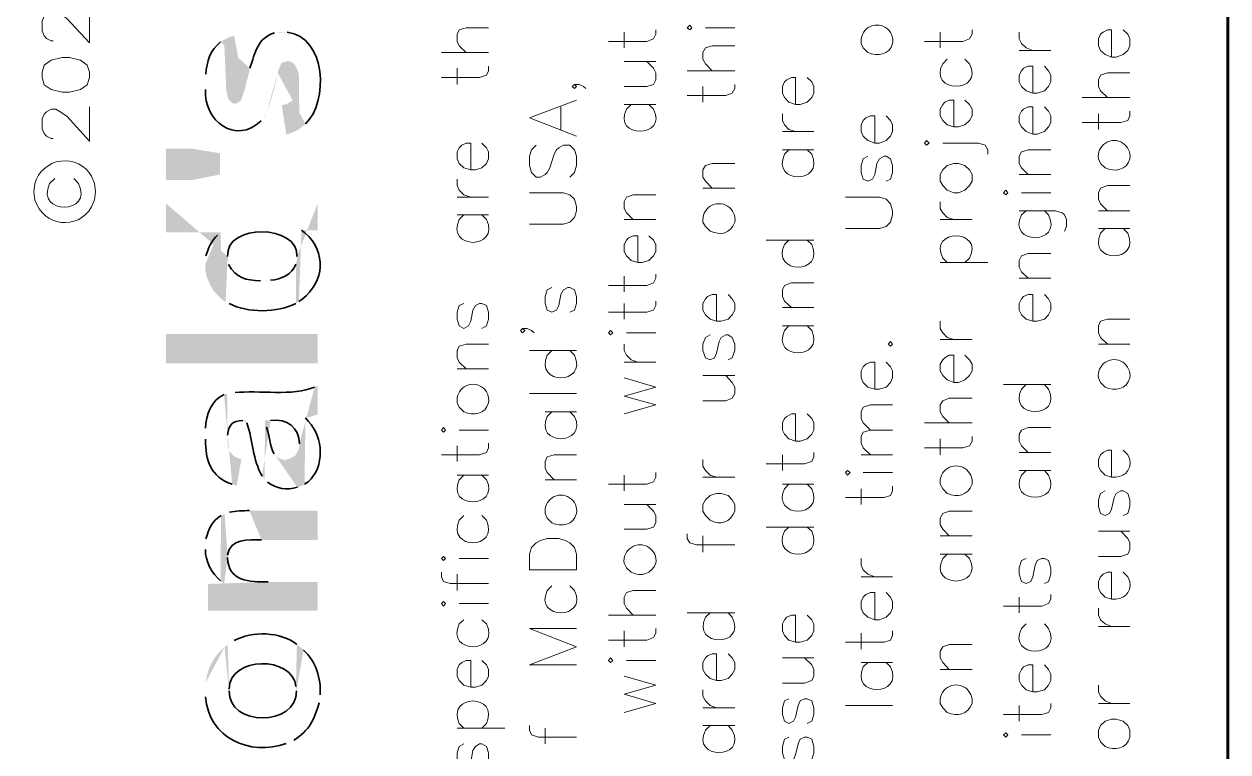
# Model space of a CAD drawing. Header units: inches. Extents: x 5 to 516, y -193 to 129.
# Drawn here: x 136.84 to 144.77, y 37.19 to 41.99 of the extents above; entities that cross this region are included whole.
import ezdxf

# ---------------------------------------------------------------- set-up
doc = ezdxf.new("R2010")
doc.units = ezdxf.units.IN
doc.header["$MEASUREMENT"] = 0
doc.layers.add('PDF_Geometry', color=7, linetype='Continuous')
doc.layers.add('PDF_Solid Fills', color=7, linetype='Continuous')

msp = doc.modelspace()

# ---------------------------------------------------------------- hatches: boundary and pattern name
at = {"layer": 'PDF_Solid Fills', "transparency": 33554559}
h = msp.add_hatch(color=256, dxfattribs=at)
h.paths.add_polyline_path([(138.0303074, 41.5910016), (138.0303074, 41.5576682)], flags=0)
h.paths.add_polyline_path([(138.396974, 41.3510016), (138.4136407, 41.3743349), (138.4169741, 41.3743349), (138.4236407, 41.3876682), (138.4336407, 41.4043349)], flags=0)
h.paths.add_polyline_path([(138.4336407, 41.4043349, 0.042607808), (138.5069741, 41.6676683)], flags=0)
h.paths.add_polyline_path([(138.5069741, 41.6676683), (138.5136407, 41.6876683), (138.5236407, 41.7143349), (138.5336407, 41.7310016), (138.5436407, 41.7376683), (138.5703074, 41.7443349), (138.5769741, 41.7443349), (138.6003074, 41.7376683), (138.6203074, 41.7210016), (138.6236407, 41.7143349), (138.6336407, 41.6943349), (138.6436407, 41.6676683), (138.6469741, 41.6410016), (138.6469741, 41.6076682), (138.6503074, 41.2976682), (138.6903074, 41.3310016)], flags=0)
h.paths.add_polyline_path([(138.5703074, 41.9343349), (138.5436407, 41.9376683), (138.5136407, 41.9343349), (138.4869741, 41.9310016)], flags=0)
h.paths.add_polyline_path([(138.3236407, 41.6976683), (138.316974, 41.6643349), (138.296974, 41.5910016), (138.2903074, 41.5576682), (138.2803074, 41.5310016), (138.2736407, 41.5110016), (138.266974, 41.4943349), (138.2636407, 41.4843349), (138.2503074, 41.4743349), (138.226974, 41.4643349), (138.206974, 41.4676682), (138.186974, 41.4876682), (138.176974, 41.5076682), (138.1736407, 41.5310016), (138.166974, 41.5610016), (138.166974, 41.5943349), (138.1536407, 41.8843349), (138.1303074, 41.8710016)], flags=0)
h.paths.add_polyline_path([(138.0336407, 41.6576683), (138.0303074, 41.6276682)], flags=0)
for points in [[(138.1536408, 41.8843366), (138.1669741, 41.5943365), (138.1669741, 41.6143365), (138.1703074, 41.6410032), (138.1803074, 41.6676699), (138.1903074, 41.6876699), (138.2069741, 41.7076699), (138.2269741, 41.7210032), (138.2536408, 41.7310032), (138.2203074, 41.9110032), (138.2036408, 41.9076699), (138.1769741, 41.8976699)], [(138.5336406, 41.4543371), (138.5636406, 41.2610037), (138.5769739, 41.2643371), (138.6036406, 41.2743371), (138.6269739, 41.2843371), (138.6503073, 41.2976704), (138.6469739, 41.6076704), (138.6469739, 41.5743371), (138.6403073, 41.5476704), (138.6203073, 41.5010037), (138.6069739, 41.4876704), (138.5869739, 41.4743371), (138.5636406, 41.4610037)], [(138.1269743, 40.9976686), (137.9403077, 40.9610019), (137.7703076, 40.9610019), (137.7703076, 41.1676686), (137.9403077, 41.1676686), (138.1269743, 41.1376686)], [(138.7703078, 39.7543349), (138.7703078, 39.9476683), (137.7703077, 39.9476683), (137.7703077, 39.7543349)]]:
    msp.add_hatch(color=256, dxfattribs=at).paths.add_polyline_path(points)
h = msp.add_hatch(color=256, dxfattribs=at)
h.paths.add_polyline_path([(137.7703077, 40.8076695), (137.7703077, 40.6176695), (138.1303078, 40.6176695), (138.1436411, 40.1710028), (138.1636411, 40.1576695), (138.1769744, 40.4576695)], flags=0)
h.paths.add_polyline_path([(138.6336411, 40.4576695), (138.6469745, 40.1610028), (138.6636411, 40.6310029), (138.7703078, 40.6310029), (138.7703078, 40.8076695)], flags=0)
h = msp.add_hatch(color=256, dxfattribs=at)
h.paths.add_polyline_path([(138.0303074, 40.4076688), (138.0303074, 40.3743355), (138.0336407, 40.3476688), (138.0403074, 40.3210022), (138.0503074, 40.2976688), (138.0603074, 40.2710022), (138.0736407, 40.2510021), (138.086974, 40.2276688), (138.106974, 40.2076688), (138.1236407, 40.1876688), (138.126974, 40.1876688), (138.1436407, 40.1710021), (138.1303074, 40.6176688), (138.1103074, 40.5976688)], flags=0)
h.paths.add_polyline_path([(138.0336407, 40.4610022), (138.0303074, 40.4343355)], flags=0)
h = msp.add_hatch(color=256, dxfattribs=at)
h.paths.add_polyline_path([(138.1636412, 40.1576688), (138.1869745, 40.1476688)], flags=0)
h.paths.add_polyline_path([(138.6269746, 40.1476688), (138.6469746, 40.1610021), (138.6336412, 40.4576688), (138.6336412, 40.4343355), (138.6269746, 40.4076688)], flags=0)
h.paths.add_polyline_path([(138.4603079, 40.3010022), (138.4269746, 40.2976688), (138.3936412, 40.2976688)], flags=0)
h.paths.add_polyline_path([(138.1836412, 40.4043355), (138.1769745, 40.4310022), (138.1769745, 40.4576688)], flags=0)
h = msp.add_hatch(color=256, dxfattribs=at)
h.paths.add_polyline_path([(138.1736408, 39.5543362), (138.1769741, 39.2476696), (138.1769741, 39.2810029)], flags=0)
h.paths.add_polyline_path([(138.2769741, 39.3776696), (138.2969741, 39.3776696), (138.3036408, 39.3610029)], flags=0)
h.paths.add_polyline_path([(138.4036408, 39.0110029), (138.4203075, 38.9910029), (138.4236408, 39.3776696), (138.4603075, 39.3776696)], flags=0)
h.paths.add_polyline_path([(138.6503075, 39.2243362), (138.6603075, 38.9443362), (138.6836408, 38.9576695), (138.6903075, 39.3943362), (138.7136408, 39.4010029), (138.7203075, 39.4010029), (138.7469742, 39.4110029), (138.7703075, 39.4176696), (138.7703075, 39.6076696), (138.7503075, 39.5976696)], flags=0)
h.paths.add_polyline_path([(138.2269741, 39.5610029), (138.1969741, 39.5576696)], flags=0)
h = msp.add_hatch(color=256, dxfattribs=at)
h.paths.add_polyline_path([(138.0303074, 39.2610013), (138.0303074, 39.2543346)], flags=0)
h.paths.add_polyline_path([(138.206974, 38.9576679), (138.236974, 38.9476679), (138.266974, 39.1210012), (138.2603074, 39.1243346), (138.2336407, 39.1343346), (138.2103074, 39.1510012), (138.196974, 39.1676679), (138.1936407, 39.1676679), (138.1836407, 39.1910013), (138.176974, 39.2176679), (138.176974, 39.2476679), (138.1736407, 39.5543346), (138.1536407, 39.5476679)], flags=0)
h.paths.add_polyline_path([(138.0303074, 39.3276679), (138.0303074, 39.2943346)], flags=0)
h = msp.add_hatch(color=256, dxfattribs=at)
h.paths.add_polyline_path([(138.4203076, 38.991002), (138.4403076, 38.971002)], flags=0)
h.paths.add_polyline_path([(138.6369743, 38.9376687), (138.6603076, 38.9443354), (138.6503076, 39.2243354), (138.6503076, 39.2210021), (138.6469743, 39.1943354), (138.6369743, 39.1710021), (138.623641, 39.1476687), (138.603641, 39.1343354), (138.5803076, 39.1243354), (138.553641, 39.1176687), (138.5503076, 39.1176687), (138.5269743, 39.1243354), (138.503641, 39.1343354), (138.483641, 39.1576687)], flags=0)
h.paths.add_polyline_path([(138.433641, 39.3343354), (138.4269743, 39.3576687), (138.423641, 39.3776687)], flags=0)
h = msp.add_hatch(color=256, dxfattribs=at)
h.paths.add_polyline_path([(138.0303074, 38.5410034), (138.0303074, 38.52767)], flags=0)
h.paths.add_polyline_path([(138.1303074, 38.3210034), (138.1536407, 38.3010034), (138.156974, 38.7610034), (138.1336407, 38.7510034)], flags=0)
h.paths.add_polyline_path([(138.0336407, 38.59767), (138.0303074, 38.56767)], flags=0)
h = msp.add_hatch(color=256, dxfattribs=at)
h.paths.add_polyline_path([(138.0469742, 38.3010029), (138.0469742, 38.1243363), (138.7703076, 38.1243363), (138.7703076, 38.3143363), (138.4436409, 38.3143363)], flags=0)
h.paths.add_polyline_path([(138.1769742, 38.4743363), (138.1569742, 38.761003), (138.1536409, 38.3010029)], flags=0)
h = msp.add_hatch(color=256, dxfattribs=at)
h.paths.add_polyline_path([(138.156974, 38.7610012), (138.176974, 38.4743345), (138.176974, 38.4910012)], flags=0)
h.paths.add_polyline_path([(138.4003073, 38.5910012), (138.7703073, 38.5910012), (138.7703073, 38.7843346), (138.3203073, 38.7843346)], flags=0)
h.paths.add_polyline_path([(138.1903073, 38.7743346), (138.1836406, 38.7710012)], flags=0)
h = msp.add_hatch(color=256, dxfattribs=at)
h.paths.add_polyline_path([(138.0303074, 37.5976677), (138.0303074, 37.5576677)], flags=0)
h.paths.add_polyline_path([(138.5636407, 37.251001), (138.5869741, 37.261001), (138.6103074, 37.271001), (138.6136407, 37.271001)], flags=0)
h.paths.add_polyline_path([(138.7803074, 37.5176676), (138.7869741, 37.571001)], flags=0)
h.paths.add_polyline_path([(138.6769741, 37.8643343), (138.6769741, 37.8676677), (138.6569741, 37.8843343), (138.6336407, 37.901001), (138.6303074, 37.5976677)], flags=0)
h.paths.add_polyline_path([(138.186974, 37.5976677), (138.176974, 37.901001), (138.156974, 37.8843343)], flags=0)
h.paths.add_polyline_path([(138.156974, 37.8843343, 0.200216151), (138.0336407, 37.6543343)], flags=0)
h.paths.add_polyline_path([(138.0336407, 37.6543343), (138.0303074, 37.6243343)], flags=0)
h = msp.add_hatch(color=256, dxfattribs=at)
h.paths.add_polyline_path([(138.176974, 37.9010022), (138.186974, 37.5976689), (138.186974, 37.6076689)], flags=0)
h.paths.add_polyline_path([(138.626974, 37.6243355), (138.6303074, 37.5976689), (138.6336407, 37.9010022)], flags=0)
h.paths.add_polyline_path([(138.2203073, 37.9276689), (138.196974, 37.9143356)], flags=0)

# ---------------------------------------------------------------- linework, layer by layer
at = {"layer": 'PDF_Geometry', "lineweight": 60}
msp.add_lwpolyline([(144.7703083, 5.7343364), (144.7703083, 95.731007), (9.7736341, 95.731007), (9.7736341, 5.7343364)], dxfattribs=at)
at = {"layer": 'PDF_Geometry', "lineweight": 15}
for points in [[(137.0269741, 41.8776702), (137.0136407, 41.8776702), (136.9836407, 41.8943368), (136.9669741, 41.9110035), (136.9536407, 41.9443368), (136.9536407, 42.0076702), (136.9669741, 42.0410035), (136.9836407, 42.0576702), (137.0136407, 42.0710035), (137.0436407, 42.0710035), (137.0736407, 42.0576702), (137.1169741, 42.0243368), (137.2669741, 41.8643368), (137.2669741, 42.0876702)], [(139.7503079, 41.8010032), (139.7036412, 41.8443366), (139.6903079, 41.8743366), (139.6903079, 41.9210032), (139.7036412, 41.9510032), (139.7503079, 41.9643366), (139.8969745, 41.9643366)], [(140.6869746, 41.874337), (140.940308, 41.874337), (140.9836413, 41.8910036), (141.000308, 41.9210036), (141.000308, 41.9510036)], [(140.790308, 41.831002), (140.790308, 41.9343353)], [(141.3269741, 41.9643367), (141.5203074, 41.9643367)], [(142.7703081, 41.874337), (143.0236415, 41.874337), (143.0669748, 41.8910036), (143.0836415, 41.9210036), (143.0836415, 41.9510036)], [(142.8736415, 41.831002), (142.8736415, 41.9343353)], [(143.4836413, 41.814336), (143.440308, 41.8310027), (143.410308, 41.8610027), (143.3936413, 41.8910027), (143.3936413, 41.934336)], [(144.0036414, 41.7710011), (144.0036414, 41.9510011), (143.9769747, 41.9510011), (143.9469747, 41.9343344), (143.9303081, 41.9210011), (143.9169747, 41.8910011), (143.9169747, 41.8443344), (143.9303081, 41.8143344), (143.9603081, 41.7876677), (144.0036414, 41.7710011), (144.0336414, 41.7710011), (144.0803081, 41.7876677), (144.1103081, 41.8143344), (144.1236414, 41.8443344), (144.1236414, 41.8910011), (144.1103081, 41.9210011), (144.0803081, 41.9510011)], [(141.3703073, 41.6810013), (141.326974, 41.727668), (141.3103073, 41.757668), (141.3103073, 41.8010013), (141.326974, 41.8310013), (141.3703073, 41.8443347), (141.5203074, 41.8443347)], [(139.5869744, 41.8010032), (139.8969744, 41.8010032)], [(140.790308, 41.7410023), (141.000308, 41.7410023)], [(140.790308, 41.5776688), (140.940308, 41.5776688), (140.9836414, 41.5910021), (141.000308, 41.6210021), (141.000308, 41.6676688), (140.9836414, 41.6976688), (140.940308, 41.7410021)], [(142.920308, 41.7576683), (142.890308, 41.7276683)], [(143.0669747, 41.7276683), (143.0369747, 41.7576683)], [(143.3936416, 41.814336), (143.6036416, 41.814336)], [(139.5869744, 41.6376697), (139.8369744, 41.6376697), (139.8836411, 41.6510031), (139.8969744, 41.6810031), (139.8969744, 41.7110031)], [(139.6903078, 41.5910016), (139.6903078, 41.6976683)], [(141.2069747, 41.6810013), (141.5203081, 41.6810013)], [(143.4836413, 41.5343372), (143.4836413, 41.7110039), (143.4536413, 41.7110039), (143.4236413, 41.6976706), (143.410308, 41.6810039), (143.3936413, 41.6510039), (143.3936413, 41.6076706), (143.410308, 41.5776706), (143.440308, 41.5476705), (143.4836413, 41.5343372), (143.5136413, 41.5343372), (143.560308, 41.5476705), (143.5869747, 41.5776706), (143.6036413, 41.6076706), (143.6036413, 41.6510039), (143.5869747, 41.6810039), (143.560308, 41.7110039)], [(143.976975, 41.504335), (143.9303083, 41.5476684), (143.916975, 41.5776684), (143.916975, 41.6210017), (143.9303083, 41.6510017), (143.976975, 41.6676684), (144.1236416, 41.6676684)], [(140.4636411, 41.5910016), (140.4769744, 41.5776682), (140.4636411, 41.5643349), (140.4469744, 41.5776682), (140.4636411, 41.5910016), (140.4936411, 41.5910016), (140.5236411, 41.5776682), (140.5369744, 41.5643349)], [(141.2069747, 41.5176712), (141.4603081, 41.5176712), (141.5036414, 41.5343379), (141.5203081, 41.5643379), (141.5203081, 41.5910046)], [(141.9203079, 41.4576703), (141.9203079, 41.6376703), (141.8936412, 41.6376703), (141.8636412, 41.6210036), (141.8469746, 41.6076703), (141.8336412, 41.5776703), (141.8336412, 41.5343369), (141.8469746, 41.5043369), (141.8769746, 41.4743369), (141.9203079, 41.4576703), (141.9503079, 41.4576703), (141.9969746, 41.4743369), (142.0269746, 41.5043369), (142.0403079, 41.5343369), (142.0403079, 41.5776703), (142.0269746, 41.6076703), (141.9969746, 41.6376703)], [(141.3103081, 41.4743363), (141.3103081, 41.5776696)], [(143.8103083, 41.504335), (144.1236416, 41.504335)], [(137.0269741, 41.2343358), (137.0136407, 41.2343358), (136.9836407, 41.2510025), (136.9669741, 41.2676692), (136.9536407, 41.2976692), (136.9536407, 41.3643358), (136.9669741, 41.3943358), (136.9836407, 41.4110025), (137.0136407, 41.4276692), (137.0436407, 41.4276692), (137.0736407, 41.4110025), (137.1169741, 41.3810025), (137.2669741, 41.2176692), (137.2669741, 41.4443358)], [(140.4769747, 41.2510018), (140.1669747, 41.3710018), (140.4769747, 41.4876685)], [(140.3736413, 41.2943368), (140.3736413, 41.4443368)], [(140.790308, 41.4576703), (141.000308, 41.4576703)], [(140.8369745, 41.4576703), (140.8069745, 41.4276703)], [(140.9836412, 41.4276703), (140.9536412, 41.4576703)], [(142.9636413, 41.3110028), (142.9636413, 41.4876695), (142.9336412, 41.4876695), (142.9036412, 41.4743361), (142.8903079, 41.4576695), (142.8736412, 41.4276695), (142.8736412, 41.3843361), (142.8903079, 41.3543361), (142.9203079, 41.3243361), (142.9636413, 41.3110028), (142.9936413, 41.3110028), (143.0369746, 41.3243361), (143.0669746, 41.3543361), (143.0836413, 41.3843361), (143.0836413, 41.4276695), (143.0669746, 41.4576695), (143.0369746, 41.4876695)], [(143.4836413, 41.2643346), (143.4836413, 41.4443346), (143.4536413, 41.4443346), (143.4236413, 41.427668), (143.410308, 41.4143346), (143.3936413, 41.3843346), (143.3936413, 41.3410013), (143.410308, 41.3110013), (143.440308, 41.2810013), (143.4836413, 41.2643346), (143.5136413, 41.2643346), (143.560308, 41.2810013), (143.5869747, 41.3110013), (143.6036413, 41.3410013), (143.6036413, 41.3843346), (143.5869747, 41.4143346), (143.560308, 41.4443346)], [(141.9203079, 41.281004), (141.8769746, 41.2943373), (141.8469746, 41.3243373), (141.8336412, 41.3543373), (141.8336412, 41.3976707)], [(142.4436412, 41.2043371), (142.4436412, 41.3843371), (142.4136412, 41.3843371), (142.3836412, 41.3710037), (142.3669745, 41.3543371), (142.3536412, 41.3243371), (142.3536412, 41.2810037), (142.3669745, 41.2510037), (142.3969745, 41.2210037), (142.4436412, 41.2043371), (142.4736412, 41.2043371), (142.5169745, 41.2210037), (142.5469745, 41.2510037), (142.5603079, 41.2810037), (142.5603079, 41.3243371), (142.5469745, 41.3543371), (142.5169745, 41.3843371)], [(143.8103083, 41.3410016), (144.0636416, 41.3410016), (144.1103083, 41.3543349), (144.1236416, 41.3843349), (144.1236416, 41.4143349)], [(143.9169749, 41.2943368), (143.9169749, 41.3976701)], [(141.8336414, 41.281004), (142.040308, 41.281004)], [(139.7803075, 41.0276674), (139.7803075, 41.2043341), (139.7503075, 41.2043341), (139.7203075, 41.1910007), (139.7036408, 41.1743341), (139.6903075, 41.1476674), (139.6903075, 41.1010007), (139.7036408, 41.0710007), (139.7336408, 41.0410007), (139.7803075, 41.0276674), (139.8103075, 41.0276674), (139.8536408, 41.0410007), (139.8836408, 41.0710007), (139.8969742, 41.1010007), (139.8969742, 41.1476674), (139.8836408, 41.1743341), (139.8536408, 41.2043341)], [(140.2103078, 41.1910043), (140.1803078, 41.1610043), (140.1669745, 41.1176709), (140.1669745, 41.0576709), (140.1803078, 41.0110042), (140.2103078, 40.9810042), (140.2403078, 40.9810042), (140.2703078, 40.9976709), (140.2836412, 41.0110042), (140.3003078, 41.0410042), (140.3303078, 41.1310043), (140.3436412, 41.1610043), (140.3603078, 41.1743376), (140.3903078, 41.1910043), (140.4336412, 41.1910043), (140.4636412, 41.1610043), (140.4769745, 41.1176709), (140.4769745, 41.0576709), (140.4636412, 41.0110042), (140.4336412, 40.9810042)], [(142.8903075, 41.2043371), (143.1269742, 41.2043371), (143.1703075, 41.1910037), (143.1869742, 41.1610037), (143.1869742, 41.1310037)], [(141.8336414, 41.1610021), (142.040308, 41.1610021)], [(141.8769746, 41.1610021), (141.8469746, 41.1310021)], [(142.0269746, 41.1310021), (141.9969746, 41.1610021)], [(142.3969747, 41.1176705), (142.3669747, 41.1010038), (142.3536414, 41.0576705), (142.3536414, 41.0110038), (142.3669747, 40.9676705), (142.3969747, 40.9543372), (142.4269747, 40.9676705), (142.4436414, 40.9976705), (142.4569747, 41.0710038), (142.4736414, 41.1010038), (142.5036414, 41.1176705), (142.5169747, 41.1176705), (142.5469747, 41.1010038), (142.5603081, 41.0576705), (142.5603081, 41.0110038), (142.5469747, 40.9676705), (142.5169747, 40.9543372)], [(143.4536408, 40.9976686), (143.4103075, 41.0410019), (143.3936408, 41.0710019), (143.3936408, 41.1176686), (143.4103075, 41.1476686), (143.4536408, 41.161002), (143.6036409, 41.161002)], [(141.3703073, 40.9076689), (141.326974, 40.9543355), (141.3103073, 40.9810022), (141.3103073, 41.0276689), (141.326974, 41.0576689), (141.3703073, 41.0710022), (141.5203074, 41.0710022)], [(137.0369737, 40.971003), (137.0036403, 40.9376697)], [(137.1936403, 40.9376697), (137.1636403, 40.971003)], [(139.7803075, 40.8476679), (139.7336408, 40.8643346), (139.7036408, 40.8943346), (139.6903075, 40.9243346), (139.6903075, 40.9676679)], [(143.3936416, 40.9976686), (143.6036416, 40.9976686)], [(140.1669746, 40.6710016), (140.3903079, 40.6710016), (140.4336413, 40.684335), (140.4636413, 40.714335), (140.4769746, 40.7576683), (140.4769746, 40.7876683), (140.4636413, 40.834335), (140.4336413, 40.864335), (140.3903079, 40.8776683), (140.1669746, 40.8776683)], [(141.3103081, 40.9076689), (141.5203081, 40.9076689)], [(143.4103076, 40.8776701), (143.6036409, 40.8776701)], [(143.976975, 40.7576682), (143.9303083, 40.8043348), (143.916975, 40.8343349), (143.916975, 40.8776682), (143.9303083, 40.9076682), (143.976975, 40.9243349), (144.1236416, 40.9243349)], [(139.6903078, 40.8476679), (139.8969744, 40.8476679)], [(140.8503081, 40.7010038), (140.8069748, 40.7443372), (140.7903081, 40.7743372), (140.7903081, 40.8176705), (140.8069748, 40.8476705), (140.8503081, 40.8643372), (141.0003081, 40.8643372)], [(142.2503081, 40.6410029), (142.4736414, 40.6410029), (142.5169748, 40.6543362), (142.5469748, 40.6843362), (142.5603081, 40.7310029), (142.5603081, 40.7576695), (142.5469748, 40.8043362), (142.5169748, 40.8343362), (142.4736414, 40.8476695), (142.2503081, 40.8476695)], [(142.9636413, 40.7010038), (142.9203079, 40.7143371), (142.8903079, 40.7443372), (142.8736412, 40.7743372), (142.8736412, 40.8176705)], [(139.6903078, 40.7310026), (139.8969744, 40.7310026)], [(139.733641, 40.7310026), (139.703641, 40.7010026)], [(139.883641, 40.7010026), (139.853641, 40.7310026)], [(143.3936416, 40.7576682), (143.6336416, 40.7576682), (143.6769749, 40.7443348), (143.6936416, 40.7310015), (143.7069749, 40.7010015), (143.7069749, 40.6543348), (143.6936416, 40.6243348)], [(143.4403081, 40.7576682), (143.4103081, 40.7310015)], [(143.5869747, 40.7310015), (143.5603081, 40.7576682)], [(143.9169749, 40.7576682), (144.1236415, 40.7576682)], [(140.790308, 40.7010038), (141.000308, 40.7010038)], [(142.8736415, 40.7010038), (143.0836415, 40.7010038)], [(143.9169749, 40.6410029), (144.1236415, 40.6410029)], [(143.9603081, 40.6410029), (143.9303081, 40.6110029)], [(144.1103081, 40.6110029), (144.0803081, 40.6410029)], [(140.8803078, 40.4176684), (140.8803078, 40.5943351), (140.8503077, 40.5943351), (140.8203077, 40.5810018), (140.8069744, 40.5643351), (140.7903077, 40.5376684), (140.7903077, 40.4910018), (140.8069744, 40.4610018), (140.8369744, 40.4310018), (140.8803078, 40.4176684), (140.9103078, 40.4176684), (140.9536411, 40.4310018), (140.9836411, 40.4610018), (141.0003078, 40.4910018), (141.0003078, 40.5376684), (140.9836411, 40.5643351), (140.9536411, 40.5943351)], [(141.7269748, 40.5643359), (142.0403081, 40.5643359)], [(141.8769746, 40.5643359), (141.8469746, 40.5376692)], [(142.0269746, 40.5376692), (141.9969746, 40.5643359)], [(143.4536408, 40.3143359), (143.4103075, 40.3576692), (143.3936408, 40.3876692), (143.3936408, 40.4310026), (143.4103075, 40.4610026), (143.4536408, 40.4776692), (143.6036409, 40.4776692)], [(142.8736415, 40.4176684), (143.1869749, 40.4176684)], [(142.920308, 40.4176684), (142.890308, 40.4476684)], [(143.0669747, 40.4476684), (143.0369747, 40.4176684)], [(140.6869746, 40.2676711), (140.940308, 40.2676711), (140.9836413, 40.2843378), (141.000308, 40.3143378), (141.000308, 40.3410045)], [(140.790308, 40.2243362), (140.790308, 40.3276695)], [(143.3936416, 40.3143359), (143.6036416, 40.3143359)], [(140.3136412, 40.2543349), (140.2836412, 40.2376683), (140.2703079, 40.1943349), (140.2703079, 40.1476683), (140.2836412, 40.1043349), (140.3136412, 40.0910016), (140.3436412, 40.1043349), (140.3603079, 40.1343349), (140.3736412, 40.2076683), (140.3903079, 40.2376683), (140.4203079, 40.2543349), (140.4336412, 40.2543349), (140.4636412, 40.2376683), (140.4769746, 40.1943349), (140.4769746, 40.1476683), (140.4636412, 40.1043349), (140.4336412, 40.0910016)], [(141.8936415, 40.1210036), (141.8469748, 40.164337), (141.8336415, 40.194337), (141.8336415, 40.2376703), (141.8469748, 40.2676703), (141.8936415, 40.284337), (142.0403081, 40.284337)], [(140.6869746, 40.0910015), (140.940308, 40.0910015), (140.9836413, 40.1043348), (141.000308, 40.1343348), (141.000308, 40.1643348)], [(141.4003078, 40.0310039), (141.4003078, 40.2076706), (141.3703078, 40.2076706), (141.3403078, 40.1943372), (141.3269745, 40.1776706), (141.3103078, 40.1476706), (141.3103078, 40.1043372), (141.3269745, 40.0743372), (141.3569745, 40.0443372), (141.4003078, 40.0310039), (141.4303078, 40.0310039), (141.4769745, 40.0443372), (141.5036412, 40.0743372), (141.5203078, 40.1043372), (141.5203078, 40.1476706), (141.5036412, 40.1776706), (141.4769745, 40.2076706)], [(143.4836413, 40.0310039), (143.4836413, 40.2076706), (143.4536413, 40.2076706), (143.4236413, 40.1943372), (143.410308, 40.1776706), (143.3936413, 40.1476706), (143.3936413, 40.1043372), (143.410308, 40.0743372), (143.440308, 40.0443372), (143.4836413, 40.0310039), (143.5136413, 40.0310039), (143.560308, 40.0443372), (143.5869747, 40.0743372), (143.6036413, 40.1043372), (143.6036413, 40.1476706), (143.5869747, 40.1776706), (143.560308, 40.2076706)], [(139.733641, 40.1476692), (139.703641, 40.1343359), (139.6903077, 40.0910025), (139.6903077, 40.0443359), (139.703641, 40.0010025), (139.733641, 39.9843359), (139.763641, 40.0010025), (139.7803077, 40.0310025), (139.793641, 40.1043359), (139.8103077, 40.1343359), (139.8369744, 40.1476692), (139.853641, 40.1476692), (139.883641, 40.1343359), (139.8969744, 40.0910025), (139.8969744, 40.0443359), (139.883641, 40.0010025), (139.853641, 39.9843359)], [(140.790308, 40.0443367), (140.790308, 40.14767)], [(141.8336414, 40.1210036), (142.040308, 40.1210036)], [(141.8336414, 40.0010017), (142.040308, 40.0010017)], [(141.8769746, 40.0010017), (141.8469746, 39.9710017)], [(142.0269746, 39.9710017), (141.9969746, 40.0010017)], [(142.9636413, 39.911002), (142.9203079, 39.9243353), (142.8903079, 39.9543353), (142.8736412, 39.9843353), (142.8736412, 40.031002)], [(143.976975, 39.8810032), (143.9303083, 39.9243365), (143.916975, 39.9543365), (143.916975, 40.0010032), (143.9303083, 40.0310032), (143.976975, 40.0443366), (144.1236416, 40.0443366)], [(140.1203072, 39.9843357), (140.1369739, 39.9710024), (140.1203072, 39.9543357), (140.1069739, 39.9710024), (140.1203072, 39.9843357), (140.1503073, 39.9843357), (140.1803073, 39.9710024), (140.1969739, 39.9543357)], [(140.806974, 39.954337), (141.0003074, 39.954337)], [(141.3569746, 39.9410042), (141.3269746, 39.9243375), (141.3103079, 39.8810042), (141.3103079, 39.8376708), (141.3269746, 39.7910041), (141.3569746, 39.7776708), (141.3869746, 39.7910041), (141.4003079, 39.8210041), (141.4169746, 39.8976708), (141.4303079, 39.9243375), (141.4603079, 39.9410042), (141.4769746, 39.9410042), (141.5036412, 39.9243375), (141.5203079, 39.8810042), (141.5203079, 39.8376708), (141.5036412, 39.7910041), (141.4769746, 39.7776708)], [(139.7503079, 39.7176697), (139.7036412, 39.7610031), (139.6903079, 39.7910031), (139.6903079, 39.8376697), (139.7036412, 39.8676697), (139.7503079, 39.8810031), (139.8969745, 39.8810031)], [(140.1669746, 39.8376682), (140.4769746, 39.8376682)], [(140.3136412, 39.8376682), (140.2836412, 39.8076682)], [(140.4636412, 39.8076682), (140.4336412, 39.8376682)], [(140.8803078, 39.7610013), (140.8369744, 39.777668), (140.8069744, 39.807668), (140.7903077, 39.837668), (140.7903077, 39.8810013)], [(142.8736415, 39.911002), (143.0836415, 39.911002)], [(143.9169749, 39.8810032), (144.1236415, 39.8810032)], [(140.790308, 39.7610013), (141.000308, 39.7610013)], [(142.4436412, 39.584335), (142.4436412, 39.7610017), (142.4136412, 39.7610017), (142.3836412, 39.7476684), (142.3669745, 39.7310017), (142.3536412, 39.704335), (142.3536412, 39.6576684), (142.3669745, 39.6276684), (142.3969745, 39.5976684), (142.4436412, 39.584335), (142.4736412, 39.584335), (142.5169745, 39.5976684), (142.5469745, 39.6276684), (142.5603079, 39.6576684), (142.5603079, 39.704335), (142.5469745, 39.7310017), (142.5169745, 39.7610017)], [(142.9636413, 39.62767), (142.9636413, 39.80767), (142.9336412, 39.80767), (142.9036412, 39.7910033), (142.8903079, 39.77767), (142.8736412, 39.74767), (142.8736412, 39.7043367), (142.8903079, 39.6743367), (142.9203079, 39.6443367), (142.9636413, 39.62767), (142.9936413, 39.62767), (143.0369746, 39.6443367), (143.0669746, 39.6743367), (143.0836413, 39.7043367), (143.0836413, 39.74767), (143.0669746, 39.77767), (143.0369746, 39.80767)], [(139.6903078, 39.7176697), (139.8969744, 39.7176697)], [(140.790308, 39.4210015), (141.000308, 39.4810015), (140.790308, 39.5376682), (141.000308, 39.5976682), (140.790308, 39.6576682)], [(141.3103081, 39.5076681), (141.4603081, 39.5076681), (141.5036414, 39.5243347), (141.5203081, 39.5543347), (141.5203081, 39.5976681), (141.5036414, 39.6276681), (141.4603081, 39.6743348)], [(141.3103081, 39.6743348), (141.5203081, 39.6743348)], [(143.2903082, 39.6143372), (143.6036416, 39.6143372)], [(143.4403081, 39.6143372), (143.4103081, 39.5843372)], [(143.5869747, 39.5843372), (143.5603081, 39.6143372)], [(140.1669746, 39.5543362), (140.4769746, 39.5543362)], [(142.9336416, 39.3610006), (142.8903083, 39.4043339), (142.8736416, 39.4343339), (142.8736416, 39.4810006), (142.8903083, 39.5076673), (142.9336416, 39.5243339), (143.0836416, 39.5243339)], [(142.4136415, 39.3143358), (142.3669749, 39.3610025), (142.3536415, 39.3910025), (142.3536415, 39.4343358), (142.3669749, 39.4643358), (142.4136415, 39.4810025), (142.5603082, 39.4810025)], [(140.2703079, 39.4343377), (140.4769746, 39.4343377)], [(140.3136412, 39.4343377), (140.2836412, 39.4043377)], [(140.4636412, 39.4043377), (140.4336412, 39.4343377)], [(141.9203079, 39.2410021), (141.9203079, 39.4210021), (141.8936412, 39.4210021), (141.8636412, 39.4043354), (141.8469746, 39.3910021), (141.8336412, 39.3610021), (141.8336412, 39.3143354), (141.8469746, 39.2876687), (141.8769746, 39.2576687), (141.9203079, 39.2410021), (141.9503079, 39.2410021), (141.9969746, 39.2576687), (142.0269746, 39.2876687), (142.0403079, 39.3143354), (142.0403079, 39.3610021), (142.0269746, 39.3910021), (141.9969746, 39.4210021)], [(142.7703081, 39.3610006), (143.0836415, 39.3610006)], [(139.7036405, 39.3143358), (139.8969739, 39.3143358)], [(142.4136415, 39.1510023), (142.3669749, 39.197669), (142.3536415, 39.227669), (142.3536415, 39.2710023), (142.3669749, 39.3010023), (142.4136415, 39.3143357), (142.5603082, 39.3143357)], [(143.4536408, 39.1676683), (143.4103075, 39.2110017), (143.3936408, 39.2410017), (143.3936408, 39.2876683), (143.4103075, 39.314335), (143.4536408, 39.3310017), (143.6036409, 39.3310017)], [(139.5869744, 39.1510023), (139.8369744, 39.1510023), (139.8836411, 39.167669), (139.8969744, 39.197669), (139.8969744, 39.227669)], [(139.6903078, 39.1076708), (139.6903078, 39.2110041)], [(142.7703081, 39.1976705), (143.0236415, 39.1976705), (143.0669748, 39.2110038), (143.0836415, 39.2410038), (143.0836415, 39.2710038)], [(142.8736415, 39.1510023), (142.8736415, 39.257669)], [(140.330308, 38.9876689), (140.2836414, 39.0343355), (140.270308, 39.0643355), (140.270308, 39.1076689), (140.2836414, 39.1376689), (140.330308, 39.1510022), (140.4769747, 39.1510022)], [(141.4003078, 39.0043348), (141.3569745, 39.0176682), (141.3269745, 39.0476682), (141.3103078, 39.0776682), (141.3103078, 39.1210015)], [(141.7269748, 39.0910014), (141.9803081, 39.0910014), (142.0269748, 39.107668), (142.0403081, 39.137668), (142.0403081, 39.1676681)], [(141.8336414, 39.0476698), (141.8336414, 39.1510031)], [(142.3536414, 39.1510023), (142.5603081, 39.1510023)], [(143.3936416, 39.1676683), (143.6036416, 39.1676683)], [(144.1236414, 39.1210015), (144.1103081, 39.1510015), (144.0803081, 39.1810015)], [(143.3936416, 39.0476698), (143.6036416, 39.0476698)], [(143.4403081, 39.0476698), (143.4103081, 39.0176698)], [(143.5869747, 39.0176698), (143.5603081, 39.0476698)], [(139.6903078, 39.017671), (139.8969744, 39.017671)], [(139.733641, 39.017671), (139.703641, 38.987671)], [(139.883641, 38.987671), (139.853641, 39.017671)], [(140.2703079, 38.9876689), (140.4769746, 38.9876689)], [(140.6869746, 38.9576701), (140.940308, 38.9576701), (140.9836413, 38.9743367), (141.000308, 39.0043367), (141.000308, 39.0343367)], [(140.790308, 38.9143351), (140.790308, 39.0176684)], [(141.3103081, 39.0043348), (141.5203081, 39.0043348)], [(142.3669742, 39.034337), (142.5603076, 39.034337)], [(141.5203081, 38.7810038), (141.5203081, 38.8243371), (141.5036414, 38.8543371), (141.4769748, 38.8843371), (141.4303081, 38.8976705), (141.4003081, 38.8976705), (141.3569748, 38.8843371), (141.3269748, 38.8543371), (141.3103081, 38.8243371), (141.3103081, 38.7810038), (141.3269748, 38.7510038), (141.3569748, 38.7210038)], [(141.8336414, 38.9576701), (142.040308, 38.9576701)], [(141.8769746, 38.9576701), (141.8469746, 38.9276701)], [(142.0269746, 38.9276701), (141.9969746, 38.9576701)], [(142.2503081, 38.8710035), (142.5036414, 38.8710035), (142.5469748, 38.8843369), (142.5603081, 38.9143369), (142.5603081, 38.9443369)], [(142.3536414, 38.8243354), (142.3536414, 38.9276687)], [(143.9603081, 38.9143351), (143.9303081, 38.8976684), (143.9169748, 38.8543351), (143.9169748, 38.8110018), (143.9303081, 38.7643351), (143.9603081, 38.7510018), (143.9903081, 38.7643351), (144.0036415, 38.7943351), (144.0203081, 38.8710018), (144.0336415, 38.8976684), (144.0636415, 38.9143351), (144.0803081, 38.9143351), (144.1103081, 38.8976684), (144.1236415, 38.8543351), (144.1236415, 38.8110018), (144.1103081, 38.7643351), (144.0803081, 38.7510018)], [(140.790308, 38.8243354), (141.000308, 38.8243354)], [(140.790308, 38.6610019), (140.940308, 38.6610019), (140.9836414, 38.6743352), (141.000308, 38.7043352), (141.000308, 38.7510019), (140.9836414, 38.7810019), (140.940308, 38.8243352)], [(139.733641, 38.7510016), (139.703641, 38.7210016)], [(139.883641, 38.7210016), (139.853641, 38.7510016)], [(142.9336416, 38.6176703), (142.8903083, 38.6610037), (142.8736416, 38.6910037), (142.8736416, 38.734337), (142.8903083, 38.764337), (142.9336416, 38.7810037), (143.0836416, 38.7810037)], [(141.7269748, 38.6743347), (142.0403081, 38.6743347)], [(141.8769746, 38.6743347), (141.8469746, 38.647668)], [(142.0269746, 38.647668), (141.9969746, 38.6743347)], [(143.9169749, 38.4810024), (144.0636415, 38.4810024), (144.1103082, 38.4976691), (144.1236415, 38.5276691), (144.1236415, 38.5710024), (144.1103082, 38.6010024), (144.0636415, 38.6476691)], [(143.9169749, 38.6476691), (144.1236415, 38.6476691)], [(141.2069747, 38.6310031), (141.2069747, 38.6010031), (141.2236414, 38.5710031), (141.2669747, 38.5576698), (141.5203081, 38.5576698)], [(141.3103081, 38.5110012), (141.3103081, 38.6176679)], [(142.8736415, 38.6176703), (143.0836415, 38.6176703)], [(142.8736415, 38.4976684), (143.0836415, 38.4976684)], [(142.920308, 38.4976684), (142.890308, 38.4676684)], [(143.0669747, 38.4676684), (143.0369747, 38.4976684)], [(139.7036405, 38.4676696), (139.8969739, 38.4676696)], [(142.4436412, 38.3476677), (142.3969745, 38.3643344), (142.3669745, 38.3943344), (142.3536412, 38.4243344), (142.3536412, 38.4676677)], [(143.4403081, 38.4676696), (143.4103081, 38.4543363), (143.3936414, 38.4076696), (143.3936414, 38.3643363), (143.4103081, 38.3176696), (143.4403081, 38.3043363), (143.4703081, 38.3176696), (143.4836414, 38.3476696), (143.5003081, 38.4243363), (143.5136414, 38.4543363), (143.5436414, 38.4676696), (143.5603081, 38.4676696), (143.5869747, 38.4543363), (143.6036414, 38.4076696), (143.6036414, 38.3643363), (143.5869747, 38.3176696), (143.5603081, 38.3043363)], [(139.5869744, 38.3776699), (139.5869744, 38.3476699), (139.6003077, 38.3176699), (139.6436411, 38.3043365), (139.8969744, 38.3043365)], [(139.6903078, 38.257668), (139.6903078, 38.3643347)], [(142.3536414, 38.3476677), (142.5603081, 38.3476677)], [(144.1236414, 38.3176703), (144.1103081, 38.3476703), (144.0803081, 38.3776703)], [(140.3136412, 38.2876702), (140.2836412, 38.2576701)], [(140.4636412, 38.2576701), (140.4336412, 38.2876702)], [(140.8503081, 38.0943345), (140.8069748, 38.1410012), (140.7903081, 38.1710012), (140.7903081, 38.2143345), (140.8069748, 38.2443345), (140.8503081, 38.2576678), (141.0003081, 38.2576678)], [(139.7036405, 38.1710014), (139.8969739, 38.1710014)], [(142.4436412, 38.0643357), (142.4436412, 38.2443357), (142.4136412, 38.2443357), (142.3836412, 38.2310024), (142.3669745, 38.2143357), (142.3536412, 38.1843357), (142.3536412, 38.1410024), (142.3669745, 38.1110024), (142.3969745, 38.0810024), (142.4436412, 38.0643357), (142.4736412, 38.0643357), (142.5169745, 38.0810024), (142.5469745, 38.1110024), (142.5603079, 38.1410024), (142.5603079, 38.1843357), (142.5469745, 38.2143357), (142.5169745, 38.2443357)], [(143.2903082, 38.1543355), (143.5436416, 38.1543355), (143.5869749, 38.1710021), (143.6036416, 38.2010021), (143.6036416, 38.2310021)], [(143.3936416, 38.1110005), (143.3936416, 38.2143338)], [(140.6869746, 38.0943345), (141.000308, 38.0943345)], [(141.2069747, 38.1110005), (141.5203081, 38.1110005)], [(141.3569746, 38.1110005), (141.3269746, 38.0810005)], [(141.5036412, 38.0810005), (141.4769746, 38.1110005)], [(141.9203079, 37.9176682), (141.9203079, 38.0943349), (141.8936412, 38.0943349), (141.8636412, 38.0810016), (141.8469746, 38.0643349), (141.8336412, 38.0376682), (141.8336412, 37.9910016), (141.8469746, 37.9610016), (141.8769746, 37.9310016), (141.9203079, 37.9176682), (141.9503079, 37.9176682), (141.9969746, 37.9310016), (142.0269746, 37.9610016), (142.0403079, 37.9910016), (142.0403079, 38.0376682), (142.0269746, 38.0643349), (141.9969746, 38.0943349)], [(144.0036414, 38.0210008), (143.9603081, 38.0376674), (143.9303081, 38.0643341), (143.9169747, 38.0943341), (143.9169747, 38.1410008)], [(139.733641, 38.0643357), (139.703641, 38.037669)], [(139.883641, 38.037669), (139.853641, 38.0643357)], [(143.4403081, 38.0376701), (143.4103081, 38.0076701)], [(143.5869747, 38.0076701), (143.5603081, 38.0376701)], [(143.9169749, 38.0210008), (144.1236415, 38.0210008)], [(140.4769747, 37.7676709), (140.1669747, 37.7676709), (140.4769747, 37.8876709), (140.1669747, 38.0076709), (140.4769747, 38.0076709)], [(140.6869746, 37.931001), (140.940308, 37.931001), (140.9836413, 37.9476677), (141.000308, 37.9776677), (141.000308, 38.0076677)], [(140.790308, 37.8876694), (140.790308, 37.9910028)], [(142.2503081, 37.9176682), (142.5036414, 37.9176682), (142.5469748, 37.9310016), (142.5603081, 37.9610016), (142.5603081, 37.9910016)], [(142.3536414, 37.8710035), (142.3536414, 37.9776701)], [(142.9336416, 37.7376688), (142.8903083, 37.7843354), (142.8736416, 37.8143354), (142.8736416, 37.8576688), (142.8903083, 37.8876688), (142.9336416, 37.9010021), (143.0836416, 37.9010021)], [(139.7803075, 37.6210034), (139.7803075, 37.7976701), (139.7503075, 37.7976701), (139.7203075, 37.7843368), (139.7036408, 37.7676701), (139.6903075, 37.7376701), (139.6903075, 37.6943368), (139.7036408, 37.6643368), (139.7336408, 37.6343368), (139.7803075, 37.6210034), (139.8103075, 37.6210034), (139.8536408, 37.6343368), (139.8836408, 37.6643368), (139.8969742, 37.6943368), (139.8969742, 37.7376701), (139.8836408, 37.7676701), (139.8536408, 37.7976701)], [(140.806974, 37.7976697), (141.0003074, 37.7976697)], [(141.4003078, 37.664335), (141.4003078, 37.8410017), (141.3703078, 37.8410017), (141.3403078, 37.8276684), (141.3269745, 37.814335), (141.3103078, 37.784335), (141.3103078, 37.7376683), (141.3269745, 37.7076683), (141.3569745, 37.6776683), (141.4003078, 37.664335), (141.4303078, 37.664335), (141.4769745, 37.6776683), (141.5036412, 37.7076683), (141.5203078, 37.7376683), (141.5203078, 37.784335), (141.5036412, 37.814335), (141.4769745, 37.8410017)], [(141.8336414, 37.647669), (141.980308, 37.647669), (142.0269747, 37.6643357), (142.040308, 37.6943357), (142.040308, 37.737669), (142.0269747, 37.767669), (141.980308, 37.8143357)], [(141.8336414, 37.8143357), (142.040308, 37.8143357)], [(142.3536414, 37.7843369), (142.5603081, 37.7843369)], [(142.3969747, 37.7843369), (142.3669747, 37.7543369)], [(142.5469747, 37.7543369), (142.5169747, 37.7843369)], [(140.790308, 37.4543368), (141.000308, 37.5143368), (140.790308, 37.5743368), (141.000308, 37.6343368), (140.790308, 37.6943368)], [(142.8736415, 37.7376688), (143.0836415, 37.7376688)], [(143.4836413, 37.5910013), (143.4836413, 37.7676679), (143.4536413, 37.7676679), (143.4236413, 37.7543346), (143.410308, 37.7376679), (143.3936413, 37.7076679), (143.3936413, 37.6643346), (143.410308, 37.6343346), (143.440308, 37.6043346), (143.4836413, 37.5910013), (143.5136413, 37.5910013), (143.560308, 37.6043346), (143.5869747, 37.6343346), (143.6036413, 37.6643346), (143.6036413, 37.7076679), (143.5869747, 37.7376679), (143.560308, 37.7676679)], [(144.0036414, 37.5143343), (143.9603081, 37.531001), (143.9303081, 37.561001), (143.9169747, 37.591001), (143.9169747, 37.6343343)], [(141.4003078, 37.4843355), (141.3569745, 37.5010022), (141.3269745, 37.5310022), (141.3103078, 37.5610022), (141.3103078, 37.6043355)], [(141.8769746, 37.5443365), (141.8469746, 37.5310032), (141.8336413, 37.4843365), (141.8336413, 37.4410031), (141.8469746, 37.3976698), (141.8769746, 37.3810031), (141.9069746, 37.3976698), (141.920308, 37.4243365), (141.9369746, 37.5010032), (141.950308, 37.5310032), (141.980308, 37.5443365), (141.9969746, 37.5443365), (142.0269746, 37.5310032), (142.040308, 37.4843365), (142.040308, 37.4410031), (142.0269746, 37.3976698), (141.9969746, 37.3810031)], [(141.3103081, 37.4843355), (141.5203081, 37.4843355)], [(142.2503081, 37.5010015), (142.5603081, 37.5010015)], [(143.2903082, 37.441004), (143.5436416, 37.441004), (143.5869749, 37.4543373), (143.6036416, 37.4843373), (143.6036416, 37.5143373)], [(143.3936416, 37.397669), (143.3936416, 37.5010023)], [(143.9169749, 37.5143343), (144.1236415, 37.5143343)], [(139.733641, 37.3510042), (139.703641, 37.3810042)], [(139.883641, 37.3810042), (139.853641, 37.3510042)], [(144.1236415, 37.2910033), (144.1236415, 37.3376699), (144.1103082, 37.3676699), (144.0803082, 37.3976699), (144.0336415, 37.4110033), (144.0036415, 37.4110033), (143.9603082, 37.3976699), (143.9303082, 37.3676699), (143.9169749, 37.3376699), (143.9169749, 37.2910033), (143.9303082, 37.2610033), (143.9603082, 37.2310033)], [(139.6903078, 37.3510042), (140.0036411, 37.3510042)], [(140.1669746, 37.3676702), (140.1669746, 37.3376702), (140.1803079, 37.3076702), (140.2269746, 37.2910035), (140.4769746, 37.2910035)], [(140.2703079, 37.2476683), (140.2703079, 37.3510016)], [(141.3103081, 37.3676702), (141.5203081, 37.3676702)], [(141.3569746, 37.3676702), (141.3269746, 37.3376702)], [(141.5036412, 37.3376702), (141.4769746, 37.3676702)], [(143.4103076, 37.3076693), (143.6036409, 37.3076693)], [(139.733641, 37.2476683), (139.703641, 37.2310016), (139.6903077, 37.1876683), (139.6903077, 37.144335), (139.703641, 37.0976683), (139.733641, 37.084335), (139.763641, 37.0976683), (139.7803077, 37.1276683), (139.793641, 37.204335), (139.8103077, 37.2310016), (139.8369744, 37.2476683), (139.853641, 37.2476683), (139.883641, 37.2310016), (139.8969744, 37.1876683), (139.8969744, 37.144335), (139.883641, 37.0976683), (139.853641, 37.084335)], [(141.8769746, 37.2910033), (141.8469746, 37.2776699), (141.8336413, 37.2310033), (141.8336413, 37.1876699), (141.8469746, 37.1443366), (141.8769746, 37.1276699), (141.9069746, 37.1443366), (141.920308, 37.1743366), (141.9369746, 37.2476699), (141.950308, 37.2776699), (141.980308, 37.2910033), (141.9969746, 37.2910033), (142.0269746, 37.2776699), (142.040308, 37.2310033), (142.040308, 37.1876699), (142.0269746, 37.1443366), (141.9969746, 37.1276699)]]:
    msp.add_lwpolyline(points, dxfattribs=at)
for points in [[(141.2236407, 41.9510039), (141.236974, 41.9643372), (141.2236407, 41.9810039), (141.206974, 41.9643372)], [(136.9536403, 41.6376697), (136.9669737, 41.5876697), (137.0136403, 41.5576697), (137.0869737, 41.5410031), (137.1336403, 41.5410031), (137.2069737, 41.5576697), (137.250307, 41.5876697), (137.2669737, 41.6376697), (137.2669737, 41.6710031), (137.250307, 41.7176697), (137.2069737, 41.7510031), (137.1336403, 41.7676698), (137.0869737, 41.7676698), (137.0136403, 41.7510031), (136.9669737, 41.7176697), (136.9536403, 41.6710031)], [(142.7836409, 41.1910043), (142.8003076, 41.2043376), (142.7836409, 41.2210043), (142.7703076, 41.2043376)], [(142.8736415, 40.954337), (142.8903082, 40.924337), (142.9203082, 40.894337), (142.9636415, 40.8776704), (142.9936415, 40.8776704), (143.0369749, 40.894337), (143.0669749, 40.924337), (143.0836415, 40.954337), (143.0836415, 40.9976704), (143.0669749, 41.0276704), (143.0369749, 41.0576704), (142.9936415, 41.0710037), (142.9636415, 41.0710037), (142.9203082, 41.0576704), (142.8903082, 41.0276704), (142.8736415, 40.9976704)], [(143.3069742, 40.8643373), (143.3203075, 40.8776706), (143.3069742, 40.8943373), (143.2903075, 40.8776706)], [(140.7003074, 39.9410042), (140.7169741, 39.9543375), (140.7003074, 39.9710042), (140.6869741, 39.9543375)], [(142.5303077, 39.8810032), (142.5469744, 39.8676699), (142.5603077, 39.8810032), (142.5469744, 39.8976699)], [(139.600308, 39.301003), (139.6136414, 39.3143364), (139.600308, 39.331003), (139.5869747, 39.3143364)], [(144.0036414, 39.0043348), (144.0036414, 39.1810015), (143.9769747, 39.1810015), (143.9469747, 39.1676682), (143.9303081, 39.1510015), (143.9169747, 39.1210015), (143.9169747, 39.0776682), (143.9303081, 39.0476682), (143.9603081, 39.0176682)], [(142.2636409, 39.017671), (142.2803075, 39.0343377), (142.2636409, 39.047671), (142.2503075, 39.0343377)], [(140.4769747, 38.3943359), (140.1669747, 38.3943359), (140.1669747, 38.4976692), (140.180308, 38.5410026), (140.210308, 38.5710026), (140.240308, 38.5876692), (140.2836413, 38.6010026), (140.360308, 38.6010026), (140.4036414, 38.5876692), (140.4336414, 38.5710026), (140.4636414, 38.5410026), (140.4769747, 38.4976692)], [(139.600308, 38.4543368), (139.6136414, 38.4676702), (139.600308, 38.4810035), (139.5869747, 38.4676702)], [(144.0036414, 38.2010036), (144.0036414, 38.3776703), (143.9769747, 38.3776703), (143.9469747, 38.364337), (143.9303081, 38.3476703), (143.9169747, 38.3176703), (143.9169747, 38.274337), (143.9303081, 38.244337), (143.9603081, 38.2143369)], [(139.600308, 38.1543355), (139.6136414, 38.1710021), (139.600308, 38.1843355), (139.5869747, 38.1710021)], [(140.7003074, 37.7843369), (140.7169741, 37.7976702), (140.7003074, 37.8143369), (140.6869741, 37.7976702)], [(143.3069742, 37.2910033), (143.3203075, 37.3076699), (143.3069742, 37.3210033), (143.2903075, 37.3076699)]]:
    msp.add_lwpolyline(points, close=True, dxfattribs=at)
for points in [[(142.5603081, 41.8610008, 1.174214095), (142.3536414, 41.8610008), (142.3669748, 41.8310008), (142.3969748, 41.8010008)], [(144.1236415, 41.1010045, 1.169547598), (143.9169749, 41.1010045), (143.9303082, 41.0710045), (143.9603082, 41.0410045)], [(137.2803071, 40.7843365), (137.3003071, 40.8310031), (137.3069737, 40.8843365), (137.3003071, 40.9376698), (137.2803071, 40.9876698, 0.662590643), (136.9069737, 40.9376698), (136.900307, 40.8843365), (136.9069737, 40.8310031)], [(141.5203081, 40.6843378, 1.153009687), (141.3103081, 40.6843378), (141.3269748, 40.6543378), (141.3569748, 40.6243378)], [(144.1236415, 39.6576688, 1.169547598), (143.9169749, 39.6576688), (143.9303082, 39.6276688), (143.9603082, 39.5976688)], [(139.8969744, 39.4943353, 1.174214095), (139.6903078, 39.4943353), (139.7036411, 39.4643353), (139.7336411, 39.4343353)], [(143.0836415, 38.9576701, 1.153009687), (142.8736415, 38.9576701), (142.8903082, 38.9276701), (142.9203082, 38.8976701)], [(140.4769746, 38.7643344, 1.174214095), (140.2703079, 38.7643344), (140.2836413, 38.7343344), (140.3136413, 38.7043344)], [(141.000308, 38.4376675, 1.153009687), (140.790308, 38.4376675), (140.8069747, 38.4076674), (140.8369747, 38.3776674)], [(143.0836415, 37.5143343, 1.153009687), (142.8736415, 37.5143343), (142.8903082, 37.4843343), (142.9203082, 37.4543343)]]:
    msp.add_lwpolyline(points, format="xyb", dxfattribs=at)
at = {"layer": 'PDF_Geometry', "lineweight": 35}
for points in [[(138.6869744, 40.6143354), (138.6636411, 40.631002)], [(138.6469744, 40.161002), (138.6669744, 40.1743353)], [(138.7103079, 39.3710034), (138.6903079, 39.3943368)], [(138.6836413, 38.9576701), (138.7069746, 38.9743367)]]:
    msp.add_lwpolyline(points, dxfattribs=at)
for points in [[(138.4869741, 41.9310016), (138.372974, 41.8950572), (138.3589185, 41.8003905), (138.3236407, 41.6976683)], [(138.6903074, 41.3310016), (138.8441963, 41.4742238), (138.8273074, 41.9060016), (138.5703074, 41.9343349)], [(138.1303074, 41.8710016), (138.0626962, 41.8188905), (138.0384185, 41.7403349), (138.0336407, 41.6576683)], [(138.0303074, 41.5576682), (138.019974, 41.3492793), (138.2311963, 41.1908349), (138.396974, 41.3510016)], [(138.1769744, 40.4576695), (138.1608078, 40.6775029), (138.6480856, 40.672114), (138.6336411, 40.4576695)], [(138.1103074, 40.5976688), (138.0723629, 40.5663911), (138.046474, 40.5076133), (138.0336407, 40.4610022)], [(138.6669744, 40.1743353), (138.8189744, 40.2938354), (138.82903, 40.4848354), (138.6869744, 40.6143354)], [(138.3936412, 40.2976688), (138.2954745, 40.3027244), (138.2343079, 40.3121688), (138.1836412, 40.4043355)], [(138.6269746, 40.4076688), (138.6047524, 40.3391133), (138.5268635, 40.3059466), (138.4603079, 40.3010022)], [(138.1869745, 40.1476688), (138.3073079, 40.0830021), (138.5047523, 40.0869466), (138.6269746, 40.1476688)], [(138.7503075, 39.5976696), (138.6090853, 39.5355585), (138.3781408, 39.5782251), (138.2269741, 39.5610029)], [(138.1536407, 39.5476679), (138.0665851, 39.5135013), (138.0380296, 39.4121124), (138.0303074, 39.3276679)], [(138.1769741, 39.2810029), (138.1815852, 39.3473918), (138.2091964, 39.377614), (138.2769741, 39.3776696)], [(138.3036408, 39.3610029), (138.3437519, 39.2462807), (138.3427519, 39.1184473), (138.4036408, 39.0110029)], [(138.4603075, 39.3776696), (138.5689186, 39.3924473), (138.6492519, 39.3307251), (138.6503075, 39.2243362)], [(138.7069746, 38.9743367), (138.8201413, 39.0700034), (138.8081413, 39.2667812), (138.7103079, 39.3710034)], [(138.483641, 39.1576687), (138.4538076, 39.2122798), (138.4531965, 39.2761687), (138.433641, 39.3343354)], [(138.0303074, 39.2543346), (138.0318074, 39.1141124), (138.0631962, 39.0068346), (138.206974, 38.9576679)], [(138.4403076, 38.971002), (138.5013076, 38.9272243), (138.564641, 38.9161132), (138.6369743, 38.9376687)], [(138.1336407, 38.7510034), (138.0711962, 38.7148367), (138.0538074, 38.6631145), (138.0336407, 38.59767)], [(138.3203073, 38.7843346), (138.2795851, 38.7831679), (138.2301406, 38.7814457), (138.1903073, 38.7743346)], [(138.176974, 38.4910012), (138.1919184, 38.6055012), (138.3144184, 38.5884456), (138.4003073, 38.5910012)], [(138.0303074, 38.52767), (138.0287518, 38.4523367), (138.0721407, 38.3691145), (138.1303074, 38.3210034)], [(138.4436409, 38.3143363), (138.3225298, 38.3138363), (138.1791964, 38.3150585), (138.1769742, 38.4743363)], [(138.6336407, 37.9010022), (138.5278074, 37.9885022), (138.337974, 37.9918911), (138.2203073, 37.9276689)], [(138.7869741, 37.571001), (138.7921407, 37.6781121), (138.7600852, 37.7918343), (138.6769741, 37.8643343)], [(138.186974, 37.6076689), (138.1875851, 37.8268911), (138.6089185, 37.8305578), (138.626974, 37.6243355)], [(138.0303074, 37.5576677), (138.0531962, 37.2868899), (138.3222518, 37.1628898), (138.5636407, 37.251001)], [(138.6303074, 37.5976677), (138.6360852, 37.3583899), (138.178474, 37.3596676), (138.186974, 37.5976677)], [(138.6136407, 37.271001), (138.7159185, 37.339501), (138.7477519, 37.4023343), (138.7803074, 37.5176676)]]:
    msp.add_open_spline(points, degree=3, dxfattribs=at)
at = {"layer": 'PDF_Geometry', "lineweight": 15}
for points in [[(142.3969748, 41.8010008), (142.4610303, 41.7723897), (142.5387526, 41.7842786), (142.5603081, 41.8610008)], [(142.890308, 41.7276683), (142.7883635, 41.5293349), (143.1689191, 41.5293349), (143.0669747, 41.7276683)], [(140.8069745, 41.4276703), (140.7074189, 41.2335036), (141.0831967, 41.2335036), (140.9836412, 41.4276703)], [(141.8469746, 41.1310021), (141.7589746, 40.9321132), (142.1149191, 40.9326132), (142.0269746, 41.1310021)], [(143.9603082, 41.0410045), (144.0221415, 41.0115045), (144.104086, 41.0257823), (144.1236415, 41.1010045)], [(137.0036403, 40.9376697), (136.9066959, 40.7273363), (137.2970292, 40.7349474), (137.1936403, 40.9376697)], [(136.9069737, 40.8310031), (136.9604737, 40.6535587), (137.188807, 40.6264476), (137.2803071, 40.7843365)], [(143.4103081, 40.7310015), (143.3099192, 40.5328904), (143.6878636, 40.5305015), (143.5869747, 40.7310015)], [(139.703641, 40.7010026), (139.6115855, 40.5008359), (139.9756966, 40.5005581), (139.883641, 40.7010026)], [(141.3569748, 40.6243378), (141.4288637, 40.5956711), (141.4885859, 40.6060045), (141.5203081, 40.6843378)], [(142.890308, 40.4476684), (142.7907524, 40.6418351), (143.1665302, 40.6418351), (143.0669747, 40.4476684)], [(143.9303081, 40.6110029), (143.8423081, 40.412114), (144.1982526, 40.412614), (144.1103081, 40.6110029)], [(141.8469746, 40.5376692), (141.7549191, 40.3371692), (142.1190302, 40.3375026), (142.0269746, 40.5376692)], [(141.8469746, 39.9710017), (141.7589746, 39.7721128), (142.1149191, 39.7726128), (142.0269746, 39.9710017)], [(140.2836412, 39.8076682), (140.1945301, 39.609446), (140.5528079, 39.608946), (140.4636412, 39.8076682)], [(143.9603082, 39.5976688), (144.0221415, 39.5681688), (144.104086, 39.5824465), (144.1236415, 39.6576688)], [(143.4103081, 39.5843372), (143.313308, 39.3880594), (143.6843636, 39.3853372), (143.5869747, 39.5843372)], [(139.7336411, 39.4343353), (139.7976967, 39.4057242), (139.8754189, 39.4176131), (139.8969744, 39.4943353)], [(140.2836412, 39.4043377), (140.1931968, 39.2087266), (140.5541412, 39.2083933), (140.4636412, 39.4043377)], [(144.0036414, 39.0043348), (144.0789192, 38.9953904), (144.1368081, 39.044446), (144.1236414, 39.1210015)], [(139.703641, 38.987671), (139.6131966, 38.7920599), (139.974141, 38.7917266), (139.883641, 38.987671)], [(143.4103081, 39.0176698), (143.3113636, 38.8241142), (143.6863636, 38.8217253), (143.5869747, 39.0176698)], [(141.8469746, 38.9276701), (141.7564746, 38.7317256), (142.1174191, 38.7320589), (142.0269746, 38.9276701)], [(142.9203082, 38.8976701), (142.9888637, 38.8672812), (143.0536971, 38.8838367), (143.0836415, 38.9576701)], [(140.3136413, 38.7043344), (140.3776968, 38.6757233), (140.4554191, 38.6876122), (140.4769746, 38.7643344)], [(141.3569748, 38.7210038), (141.4261414, 38.6825593), (141.4901414, 38.7073927), (141.5203081, 38.7810038)], [(139.703641, 38.7210016), (139.6156966, 38.5226127), (139.971641, 38.5221127), (139.883641, 38.7210016)], [(141.8469746, 38.647668), (141.7549191, 38.447168), (142.1190302, 38.4475013), (142.0269746, 38.647668)], [(140.8369747, 38.3776674), (140.9055302, 38.3472786), (140.9703636, 38.3638341), (141.000308, 38.4376675)], [(142.890308, 38.4676684), (142.7924746, 38.2711128), (143.164808, 38.2711128), (143.0669747, 38.4676684)], [(140.2836412, 38.2576701), (140.1917523, 38.0625035), (140.5555857, 38.0621701), (140.4636412, 38.2576701)], [(144.0036414, 38.2010036), (144.0788636, 38.1920592), (144.1368081, 38.2411147), (144.1236414, 38.3176703)], [(139.703641, 38.037669), (139.6115855, 37.8375024), (139.9756966, 37.837169), (139.883641, 38.037669)], [(141.3269746, 38.0810005), (141.2302523, 37.8847227), (141.600919, 37.8825005), (141.5036412, 38.0810005)], [(143.4103081, 38.0076701), (143.3099192, 37.809559), (143.6878636, 37.8071701), (143.5869747, 38.0076701)], [(142.3669747, 37.7543369), (142.2750858, 37.5560036), (142.6389192, 37.5555591), (142.5469747, 37.7543369)], [(139.703641, 37.3810042), (139.6156966, 37.5793931), (139.971641, 37.5798931), (139.883641, 37.3810042)], [(142.9203082, 37.4543343), (142.9888637, 37.4239454), (143.0536971, 37.440501), (143.0836415, 37.5143343)], [(141.3269746, 37.3376702), (141.2251968, 37.1416702), (141.6059746, 37.1397813), (141.5036412, 37.3376702)], [(143.9603082, 37.2310033), (144.0221415, 37.2015033), (144.104086, 37.215781), (144.1236415, 37.2910033)]]:
    msp.add_open_spline(points, degree=3, dxfattribs=at)

doc.saveas('drawing.dxf')
